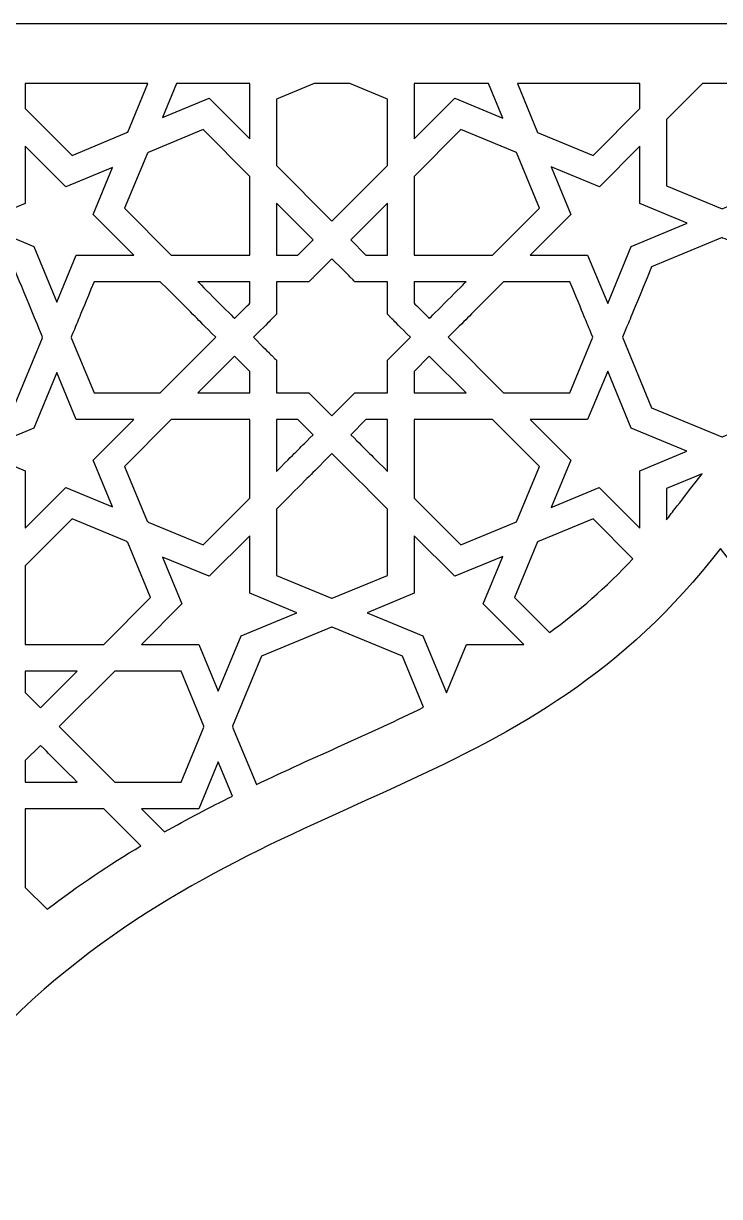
# Model space of a CAD drawing. Header units: millimetres. Extents: x -71 to 72, y -100 to 100.
# Drawn here: x -33.9 to 0.1, y 42.7 to 100.2 of the extents above; entities that cross this region are included whole.
import ezdxf

# ---------------------------------------------------------------- set-up
doc = ezdxf.new("R2010")
doc.units = ezdxf.units.MM
doc.header["$MEASUREMENT"] = 0
doc.layers.add('layer 1', color=7, linetype='Continuous')

msp = doc.modelspace()

# ---------------------------------------------------------------- linework, layer by layer
at = {"layer": 'layer 1', "color": 250}
for points, knots in [([(-71.2611, 100.1639), (-71.2611, 100.1639), (-71.2611, -99.8361), (-71.2611, -99.8361), (-71.2611, -99.8361), (-71.2611, -99.8361), (71.5959, -99.8361), (71.5959, -99.8361), (71.5959, -99.8361), (71.5959, -99.8361), (71.5959, 100.1639), (71.5959, 100.1639), (71.5959, 100.1639), (71.5959, 100.1639), (-71.2611, 100.1639), (-71.2611, 100.1639)], [0, 0, 0, 0, 0.2, 0.2, 0.2, 0.2, 0.4, 0.4, 0.4, 0.4, 0.6, 0.6, 0.6, 0.6, 1, 1, 1, 1]), ([(-33.8547, 97.2185), (-33.8547, 97.2185), (-27.8567, 97.2185), (-27.8567, 97.2185), (-27.8567, 97.2185), (-27.8567, 97.2185), (-28.8371, 94.85), (-28.8371, 94.85), (-28.8371, 94.85), (-28.8371, 94.85), (-28.8685, 94.8369), (-28.8685, 94.8369), (-28.8685, 94.8369), (-28.8685, 94.8369), (-28.8756, 94.82), (-28.8756, 94.82), (-28.8756, 94.82), (-28.8756, 94.82), (-31.562, 93.7066), (-31.562, 93.7066), (-31.562, 93.7066), (-31.562, 93.7066), (-33.8547, 96.0007), (-33.8547, 96.0007), (-33.8547, 96.0007), (-33.8547, 96.0007), (-33.8547, 97.2185), (-33.8547, 97.2185)], [0, 0, 0, 0, 0.125, 0.125, 0.125, 0.125, 0.25, 0.25, 0.25, 0.25, 0.375, 0.375, 0.375, 0.375, 0.5, 0.5, 0.5, 0.5, 0.625, 0.625, 0.625, 0.625, 0.75, 0.75, 0.75, 0.75, 1, 1, 1, 1]), ([(-26.4477, 97.2185), (-26.4477, 97.2185), (-22.8614, 97.2185), (-22.8614, 97.2185), (-22.8614, 97.2185), (-22.8614, 96.8802), (-22.8614, 94.8528), (-22.8614, 94.5145), (-22.8614, 94.5145), (-22.8614, 94.5145), (-24.849, 96.5031), (-24.849, 96.5031), (-24.849, 96.5031), (-24.849, 96.5031), (-27.1364, 95.5548), (-27.1364, 95.5548), (-27.1364, 95.5548), (-27.1364, 95.5548), (-26.4477, 97.2185), (-26.4477, 97.2185)], [0, 0, 0, 0, 0.1666667, 0.1666667, 0.1666667, 0.1666667, 0.3333333, 0.3333333, 0.3333333, 0.3333333, 0.5, 0.5, 0.5, 0.5, 0.6666667, 0.6666667, 0.6666667, 0.6666667, 1, 1, 1, 1]), ([(-21.5596, 96.4562), (-21.5596, 96.4562), (-19.721, 97.2185), (-19.721, 97.2185), (-19.721, 97.2185), (-19.721, 97.2185), (-17.9634, 97.2185), (-17.9634, 97.2185), (-17.9634, 97.2185), (-17.9634, 97.2185), (-16.1244, 96.4562), (-16.1244, 96.4562), (-16.1244, 96.4562), (-16.1244, 96.4562), (-16.1244, 93.2117), (-16.1244, 93.2117), (-16.1244, 93.2117), (-16.1244, 93.2117), (-18.8422, 90.491), (-18.8422, 90.491), (-18.8422, 90.491), (-18.8422, 90.491), (-21.5596, 93.2117), (-21.5596, 93.2117), (-21.5596, 93.2117), (-21.5596, 93.2117), (-21.5596, 96.4562), (-21.5596, 96.4562)], [0, 0, 0, 0, 0.125, 0.125, 0.125, 0.125, 0.25, 0.25, 0.25, 0.25, 0.375, 0.375, 0.375, 0.375, 0.5, 0.5, 0.5, 0.5, 0.625, 0.625, 0.625, 0.625, 0.75, 0.75, 0.75, 0.75, 1, 1, 1, 1]), ([(-14.8223, 97.2185), (-14.8223, 97.2185), (-11.1753, 97.2185), (-11.1753, 97.2185), (-11.1753, 97.2185), (-11.1753, 97.2185), (-10.4743, 95.5245), (-10.4743, 95.5245), (-10.4743, 95.5245), (-10.4743, 95.5245), (-12.8351, 96.5031), (-12.8351, 96.5031), (-12.8351, 96.5031), (-12.8351, 96.5031), (-14.8223, 94.5145), (-14.8223, 94.5145), (-14.8223, 94.5145), (-14.8223, 94.8623), (-14.8223, 96.9176), (-14.8223, 97.2185)], [0, 0, 0, 0, 0.1666667, 0.1666667, 0.1666667, 0.1666667, 0.3333333, 0.3333333, 0.3333333, 0.3333333, 0.5, 0.5, 0.5, 0.5, 0.6666667, 0.6666667, 0.6666667, 0.6666667, 1, 1, 1, 1]), ([(-3.7687, 97.2185), (-3.7687, 97.2185), (-3.7687, 96.0007), (-3.7687, 96.0007), (-3.7687, 96.0007), (-3.7687, 96.0007), (-6.0611, 93.7066), (-6.0611, 93.7066), (-6.0611, 93.7066), (-6.0611, 93.7066), (-8.7789, 94.8334), (-8.7789, 94.8334), (-8.7789, 94.8334), (-8.7789, 94.8334), (-9.7659, 97.2185), (-9.7659, 97.2185), (-9.7659, 97.2185), (-9.7659, 97.2185), (-3.7687, 97.2185), (-3.7687, 97.2185)], [0, 0, 0, 0, 0.1666667, 0.1666667, 0.1666667, 0.1666667, 0.3333333, 0.3333333, 0.3333333, 0.3333333, 0.5, 0.5, 0.5, 0.5, 0.6666667, 0.6666667, 0.6666667, 0.6666667, 1, 1, 1, 1]), ([(-2.4666, 95.461), (-2.4666, 95.461), (-0.7108, 97.2185), (-0.7108, 97.2185), (-0.7108, 97.2185), (-0.7108, 97.2185), (1.2129, 97.2185), (1.2129, 97.2185), (1.2129, 97.2185), (1.2129, 97.2185), (2.9686, 95.461), (2.9686, 95.461), (2.9686, 95.461), (2.9686, 95.461), (2.9686, 92.2161), (2.9686, 92.2161), (2.9686, 92.2161), (2.9267, 92.1985), (0.2928, 91.107), (0.2508, 91.0897), (0.2508, 91.0897), (0.2508, 91.0897), (-2.4666, 92.2161), (-2.4666, 92.2161), (-2.4666, 92.2161), (-2.4666, 92.2161), (-2.4666, 95.461), (-2.4666, 95.461)], [0, 0, 0, 0, 0.125, 0.125, 0.125, 0.125, 0.25, 0.25, 0.25, 0.25, 0.375, 0.375, 0.375, 0.375, 0.5, 0.5, 0.5, 0.5, 0.625, 0.625, 0.625, 0.625, 0.75, 0.75, 0.75, 0.75, 1, 1, 1, 1]), ([(-27.8409, 93.8527), (-27.8409, 93.8527), (-25.1537, 94.966), (-25.1537, 94.966), (-25.1537, 94.966), (-25.1537, 94.966), (-22.8614, 92.6719), (-22.8614, 92.6719), (-22.8614, 92.6719), (-22.8614, 92.6719), (-22.8614, 88.8252), (-22.8614, 88.8252), (-22.8614, 88.8252), (-22.8614, 88.8252), (-26.7053, 88.8252), (-26.7053, 88.8252), (-26.7053, 88.8252), (-26.7053, 88.8252), (-28.9976, 91.1193), (-28.9976, 91.1193), (-28.9976, 91.1193), (-28.9976, 91.1193), (-27.8786, 93.8227), (-27.8786, 93.8227), (-27.8786, 93.8227), (-27.8786, 93.8227), (-27.8479, 93.8357), (-27.8479, 93.8357), (-27.8479, 93.8357), (-27.8479, 93.8357), (-27.8409, 93.8527), (-27.8409, 93.8527)], [0, 0, 0, 0, 0.1111111, 0.1111111, 0.1111111, 0.1111111, 0.2222222, 0.2222222, 0.2222222, 0.2222222, 0.3333333, 0.3333333, 0.3333333, 0.3333333, 0.4444444, 0.4444444, 0.4444444, 0.4444444, 0.5555556, 0.5555556, 0.5555556, 0.5555556, 0.6666667, 0.6666667, 0.6666667, 0.6666667, 0.7777778, 0.7777778, 0.7777778, 0.7777778, 1, 1, 1, 1]), ([(-14.8223, 92.6719), (-14.8223, 92.6719), (-12.5299, 94.966), (-12.5299, 94.966), (-12.5299, 94.966), (-12.5299, 94.966), (-9.8125, 93.8396), (-9.8125, 93.8396), (-9.8125, 93.8396), (-9.8125, 93.8396), (-8.6868, 91.1193), (-8.6868, 91.1193), (-8.6868, 91.1193), (-8.6868, 91.1193), (-10.9791, 88.8252), (-10.9791, 88.8252), (-10.9791, 88.8252), (-10.9791, 88.8252), (-14.8223, 88.8252), (-14.8223, 88.8252), (-14.8223, 88.8252), (-14.8223, 88.8252), (-14.8223, 92.6719), (-14.8223, 92.6719)], [0, 0, 0, 0, 0.1428571, 0.1428571, 0.1428571, 0.1428571, 0.2857143, 0.2857143, 0.2857143, 0.2857143, 0.4285714, 0.4285714, 0.4285714, 0.4285714, 0.5714286, 0.5714286, 0.5714286, 0.5714286, 0.7142857, 0.7142857, 0.7142857, 0.7142857, 1, 1, 1, 1]), ([(-33.8547, 94.1582), (-33.8547, 94.1582), (-31.8671, 92.1696), (-31.8671, 92.1696), (-31.8671, 92.1696), (-31.8671, 92.1696), (-29.5797, 93.1178), (-29.5797, 93.1178), (-29.5797, 93.1178), (-29.5797, 93.1178), (-30.5329, 90.8131), (-30.5329, 90.8131), (-30.5329, 90.8131), (-30.5329, 90.8131), (-28.5464, 88.8252), (-28.5464, 88.8252), (-28.5464, 88.8252), (-28.5464, 88.8252), (-31.3559, 88.8252), (-31.3559, 88.8252), (-31.3559, 88.8252), (-31.3559, 88.8252), (-32.3063, 86.529), (-32.3063, 86.529), (-32.3063, 86.529), (-32.3063, 86.529), (-33.4317, 89.2479), (-33.4317, 89.2479), (-33.4317, 89.2479), (-33.4317, 89.2479), (-36.1731, 90.3845), (-36.1731, 90.3845), (-36.1731, 90.3845), (-36.1731, 90.3845), (-33.8547, 91.3455), (-33.8547, 91.3455), (-33.8547, 91.3455), (-33.8547, 91.3455), (-33.8547, 94.1582), (-33.8547, 94.1582)], [0, 0, 0, 0, 0.0909091, 0.0909091, 0.0909091, 0.0909091, 0.1818182, 0.1818182, 0.1818182, 0.1818182, 0.2727273, 0.2727273, 0.2727273, 0.2727273, 0.3636364, 0.3636364, 0.3636364, 0.3636364, 0.4545455, 0.4545455, 0.4545455, 0.4545455, 0.5454545, 0.5454545, 0.5454545, 0.5454545, 0.6363636, 0.6363636, 0.6363636, 0.6363636, 0.7272727, 0.7272727, 0.7272727, 0.7272727, 0.8181818, 0.8181818, 0.8181818, 0.8181818, 1, 1, 1, 1]), ([(-8.1171, 93.1482), (-8.1171, 93.1482), (-5.7552, 92.1696), (-5.7552, 92.1696), (-5.7552, 92.1696), (-5.7552, 92.1696), (-3.7687, 94.1582), (-3.7687, 94.1582), (-3.7687, 94.1582), (-3.7687, 94.1582), (-3.7687, 91.3455), (-3.7687, 91.3455), (-3.7687, 91.3455), (-3.7687, 91.3455), (-1.4503, 90.3845), (-1.4503, 90.3845), (-1.4503, 90.3845), (-1.4503, 90.3845), (-4.191, 89.2479), (-4.191, 89.2479), (-4.191, 89.2479), (-4.191, 89.2479), (-5.3467, 86.4553), (-5.3467, 86.4553), (-5.3467, 86.4553), (-5.3467, 86.4553), (-6.3278, 88.8252), (-6.3278, 88.8252), (-6.3278, 88.8252), (-6.3278, 88.8252), (-9.138, 88.8252), (-9.138, 88.8252), (-9.138, 88.8252), (-9.138, 88.8252), (-7.1508, 90.8131), (-7.1508, 90.8131), (-7.1508, 90.8131), (-7.1508, 90.8131), (-8.1171, 93.1482), (-8.1171, 93.1482)], [0, 0, 0, 0, 0.0909091, 0.0909091, 0.0909091, 0.0909091, 0.1818182, 0.1818182, 0.1818182, 0.1818182, 0.2727273, 0.2727273, 0.2727273, 0.2727273, 0.3636364, 0.3636364, 0.3636364, 0.3636364, 0.4545455, 0.4545455, 0.4545455, 0.4545455, 0.5454545, 0.5454545, 0.5454545, 0.5454545, 0.6363636, 0.6363636, 0.6363636, 0.6363636, 0.7272727, 0.7272727, 0.7272727, 0.7272727, 0.8181818, 0.8181818, 0.8181818, 0.8181818, 1, 1, 1, 1]), ([(-21.5596, 91.3691), (-21.5596, 91.3691), (-19.7626, 89.5703), (-19.7626, 89.5703), (-19.7626, 89.5703), (-19.7626, 89.5703), (-20.507, 88.8252), (-20.507, 88.8252), (-20.507, 88.8252), (-20.507, 88.8252), (-21.5596, 88.8252), (-21.5596, 88.8252), (-21.5596, 88.8252), (-21.5596, 88.8252), (-21.5596, 91.3691), (-21.5596, 91.3691)], [0, 0, 0, 0, 0.2, 0.2, 0.2, 0.2, 0.4, 0.4, 0.4, 0.4, 0.6, 0.6, 0.6, 0.6, 1, 1, 1, 1]), ([(-16.1244, 91.3691), (-16.1244, 91.3691), (-16.1244, 88.8252), (-16.1244, 88.8252), (-16.1244, 88.8252), (-16.1244, 88.8252), (-17.1771, 88.8252), (-17.1771, 88.8252), (-17.1771, 88.8252), (-17.1771, 88.8252), (-17.9218, 89.5703), (-17.9218, 89.5703), (-17.9218, 89.5703), (-17.9218, 89.5703), (-16.1244, 91.3691), (-16.1244, 91.3691)], [0, 0, 0, 0, 0.2, 0.2, 0.2, 0.2, 0.4, 0.4, 0.4, 0.4, 0.6, 0.6, 0.6, 0.6, 1, 1, 1, 1]), ([(-33.0112, 84.7771), (-33.0112, 84.7771), (-34.4279, 81.3527), (-34.4279, 81.3527), (-34.4279, 81.3527), (-34.4438, 81.346), (-37.8426, 79.9373), (-37.8585, 79.931), (-37.8585, 79.931), (-37.8585, 79.931), (-37.8739, 79.9373), (-37.8739, 79.9373), (-37.8739, 79.9373), (-37.8739, 79.9373), (-37.8893, 79.931), (-37.8893, 79.931), (-37.8893, 79.931), (-37.8893, 79.931), (-41.3202, 81.3527), (-41.3202, 81.3527), (-41.3202, 81.3527), (-41.3202, 81.3527), (-42.7471, 84.8014), (-42.7471, 84.8014), (-42.7471, 84.8014), (-42.2595, 85.9804), (-42.6015, 85.1539), (-41.3199, 88.2509), (-41.3199, 88.2509), (-41.3199, 88.2509), (-37.8739, 89.6793), (-37.8739, 89.6793), (-37.8739, 89.6793), (-37.8321, 89.6617), (-34.4696, 88.2682), (-34.4279, 88.2509), (-34.4279, 88.2509), (-33.5844, 86.2126), (-33.5269, 86.0729), (-33.0112, 84.8261), (-33.0112, 84.8261), (-33.0112, 84.8261), (-33.0214, 84.8014), (-33.0214, 84.8014), (-33.0214, 84.8014), (-33.0214, 84.8014), (-33.0112, 84.7771), (-33.0112, 84.7771)], [0, 0, 0, 0, 0.0769231, 0.0769231, 0.0769231, 0.0769231, 0.1538462, 0.1538462, 0.1538462, 0.1538462, 0.2307692, 0.2307692, 0.2307692, 0.2307692, 0.3076923, 0.3076923, 0.3076923, 0.3076923, 0.3846154, 0.3846154, 0.3846154, 0.3846154, 0.4615385, 0.4615385, 0.4615385, 0.4615385, 0.5384615, 0.5384615, 0.5384615, 0.5384615, 0.6153846, 0.6153846, 0.6153846, 0.6153846, 0.6923077, 0.6923077, 0.6923077, 0.6923077, 0.7692308, 0.7692308, 0.7692308, 0.7692308, 0.8461538, 0.8461538, 0.8461538, 0.8461538, 1, 1, 1, 1]), ([(5.1139, 84.7771), (5.1139, 84.7771), (3.6971, 81.3527), (3.6971, 81.3527), (3.6971, 81.3527), (3.6809, 81.346), (0.2822, 79.9373), (0.2664, 79.931), (0.2664, 79.931), (0.2664, 79.931), (0.2508, 79.9373), (0.2508, 79.9373), (0.2508, 79.9373), (0.2508, 79.9373), (0.2357, 79.931), (0.2357, 79.931), (0.2357, 79.931), (0.2357, 79.931), (-3.1954, 81.3527), (-3.1954, 81.3527), (-3.1954, 81.3527), (-3.1954, 81.3527), (-4.6224, 84.8014), (-4.6224, 84.8014), (-4.6224, 84.8014), (-4.1345, 85.9804), (-4.4767, 85.1539), (-3.1951, 88.2509), (-3.1951, 88.2509), (-3.1951, 88.2509), (0.2508, 89.6793), (0.2508, 89.6793), (0.2508, 89.6793), (0.2928, 89.6617), (3.6551, 88.2682), (3.6971, 88.2509), (3.6971, 88.2509), (4.5403, 86.2126), (4.5981, 86.0729), (5.1139, 84.8261), (5.1139, 84.8261), (5.1139, 84.8261), (5.1036, 84.8014), (5.1036, 84.8014), (5.1036, 84.8014), (5.1036, 84.8014), (5.1139, 84.7771), (5.1139, 84.7771)], [0, 0, 0, 0, 0.0769231, 0.0769231, 0.0769231, 0.0769231, 0.1538462, 0.1538462, 0.1538462, 0.1538462, 0.2307692, 0.2307692, 0.2307692, 0.2307692, 0.3076923, 0.3076923, 0.3076923, 0.3076923, 0.3846154, 0.3846154, 0.3846154, 0.3846154, 0.4615385, 0.4615385, 0.4615385, 0.4615385, 0.5384615, 0.5384615, 0.5384615, 0.5384615, 0.6153846, 0.6153846, 0.6153846, 0.6153846, 0.6923077, 0.6923077, 0.6923077, 0.6923077, 0.7692308, 0.7692308, 0.7692308, 0.7692308, 0.8461538, 0.8461538, 0.8461538, 0.8461538, 1, 1, 1, 1]), ([(-21.5596, 85.9286), (-21.5596, 86.8754), (-21.5596, 86.577), (-21.5596, 87.5221), (-21.5596, 87.5221), (-20.6191, 87.5221), (-20.9116, 87.5221), (-19.9676, 87.5221), (-19.9676, 87.5221), (-19.6839, 87.806), (-19.8646, 87.6251), (-18.8422, 88.6488), (-18.8422, 88.6488), (-17.8195, 87.6251), (-17.9998, 87.806), (-17.7161, 87.5221), (-17.7161, 87.5221), (-17.7161, 87.5221), (-16.1244, 87.5221), (-16.1244, 87.5221), (-16.1244, 87.5221), (-16.1244, 87.5221), (-16.1244, 85.9293), (-16.1244, 85.9293), (-16.1244, 85.9293), (-15.8623, 85.6665), (-16.081, 85.8855), (-14.9983, 84.8014), (-14.9983, 84.8014), (-14.9983, 84.8014), (-16.1244, 83.675), (-16.1244, 83.675), (-16.1244, 83.675), (-16.1244, 82.7285), (-16.1244, 83.0266), (-16.1244, 82.0822), (-16.1244, 82.0822), (-17.5299, 82.0822), (-17.1662, 82.0822), (-17.7165, 82.0822), (-17.7165, 82.0822), (-17.7165, 82.0822), (-18.8422, 80.9551), (-18.8422, 80.9551), (-18.8422, 80.9551), (-18.8422, 80.9551), (-19.9672, 82.0822), (-19.9672, 82.0822), (-19.9672, 82.0822), (-20.5182, 82.0822), (-20.1538, 82.0822), (-21.5596, 82.0822), (-21.5596, 82.0822), (-21.5596, 83.0227), (-21.5596, 82.7303), (-21.5596, 83.675), (-21.5596, 83.675), (-21.8433, 83.959), (-21.6627, 83.778), (-22.6854, 84.8014), (-22.6854, 84.8014), (-21.5907, 85.8972), (-21.8348, 85.6527), (-21.5596, 85.9286)], [0, 0, 0, 0, 0.0588235, 0.0588235, 0.0588235, 0.0588235, 0.1176471, 0.1176471, 0.1176471, 0.1176471, 0.1764706, 0.1764706, 0.1764706, 0.1764706, 0.2352941, 0.2352941, 0.2352941, 0.2352941, 0.2941176, 0.2941176, 0.2941176, 0.2941176, 0.3529412, 0.3529412, 0.3529412, 0.3529412, 0.4117647, 0.4117647, 0.4117647, 0.4117647, 0.4705882, 0.4705882, 0.4705882, 0.4705882, 0.5294118, 0.5294118, 0.5294118, 0.5294118, 0.5882353, 0.5882353, 0.5882353, 0.5882353, 0.6470588, 0.6470588, 0.6470588, 0.6470588, 0.7058824, 0.7058824, 0.7058824, 0.7058824, 0.7647059, 0.7647059, 0.7647059, 0.7647059, 0.8235294, 0.8235294, 0.8235294, 0.8235294, 0.8823529, 0.8823529, 0.8823529, 0.8823529, 1, 1, 1, 1]), ([(-31.6018, 84.8261), (-31.1196, 85.9921), (-31.3584, 85.4146), (-30.4863, 87.5221), (-30.4863, 87.5221), (-30.4863, 87.5221), (-27.2443, 87.5221), (-27.2443, 87.5221), (-27.2443, 87.5221), (-25.134, 85.4096), (-25.7242, 86.0002), (-24.5262, 84.8014), (-24.5262, 84.8014), (-24.5262, 84.8014), (-27.2443, 82.0815), (-27.2443, 82.0815), (-27.2443, 82.0815), (-27.2443, 82.0815), (-30.4863, 82.0815), (-30.4863, 82.0815), (-30.4863, 82.0815), (-30.4863, 82.0815), (-31.6018, 84.7771), (-31.6018, 84.7771), (-31.6018, 84.7771), (-31.6018, 84.7771), (-31.5916, 84.8014), (-31.5916, 84.8014), (-31.5916, 84.8014), (-31.5916, 84.8014), (-31.6018, 84.8261), (-31.6018, 84.8261)], [0, 0, 0, 0, 0.1111111, 0.1111111, 0.1111111, 0.1111111, 0.2222222, 0.2222222, 0.2222222, 0.2222222, 0.3333333, 0.3333333, 0.3333333, 0.3333333, 0.4444444, 0.4444444, 0.4444444, 0.4444444, 0.5555556, 0.5555556, 0.5555556, 0.5555556, 0.6666667, 0.6666667, 0.6666667, 0.6666667, 0.7777778, 0.7777778, 0.7777778, 0.7777778, 1, 1, 1, 1]), ([(-22.8614, 86.468), (-22.8984, 86.4309), (-23.5687, 85.7596), (-23.6058, 85.7225), (-23.6058, 85.7225), (-23.6424, 85.7592), (-25.3668, 87.485), (-25.4035, 87.5221), (-25.4035, 87.5221), (-25.4035, 87.5221), (-22.8614, 87.5221), (-22.8614, 87.5221), (-22.8614, 87.5221), (-22.8614, 87.5221), (-22.8614, 86.468), (-22.8614, 86.468)], [0, 0, 0, 0, 0.2, 0.2, 0.2, 0.2, 0.4, 0.4, 0.4, 0.4, 0.6, 0.6, 0.6, 0.6, 1, 1, 1, 1]), ([(-14.8223, 87.5221), (-14.8223, 87.5221), (-12.2809, 87.5221), (-12.2809, 87.5221), (-12.2809, 87.5221), (-12.3204, 87.4822), (-14.0381, 85.7631), (-14.0779, 85.7232), (-14.0779, 85.7232), (-14.1146, 85.7603), (-14.7856, 86.432), (-14.8223, 86.4687), (-14.8223, 86.4687), (-14.8223, 86.4687), (-14.8223, 87.5221), (-14.8223, 87.5221)], [0, 0, 0, 0, 0.2, 0.2, 0.2, 0.2, 0.4, 0.4, 0.4, 0.4, 0.6, 0.6, 0.6, 0.6, 1, 1, 1, 1]), ([(-7.1974, 87.5221), (-6.2921, 85.3338), (-6.5126, 85.8665), (-6.072, 84.8014), (-6.072, 84.8014), (-6.072, 84.8014), (-7.1974, 82.0822), (-7.1974, 82.0822), (-7.1974, 82.0822), (-7.1974, 82.0822), (-10.4397, 82.0822), (-10.4397, 82.0822), (-10.4397, 82.0822), (-10.4397, 82.0822), (-13.1575, 84.8014), (-13.1575, 84.8014), (-13.1575, 84.8014), (-11.8812, 86.0792), (-12.5677, 85.392), (-10.4397, 87.5221), (-10.4397, 87.5221), (-10.4397, 87.5221), (-7.1974, 87.5221), (-7.1974, 87.5221)], [0, 0, 0, 0, 0.1428571, 0.1428571, 0.1428571, 0.1428571, 0.2857143, 0.2857143, 0.2857143, 0.2857143, 0.4285714, 0.4285714, 0.4285714, 0.4285714, 0.5714286, 0.5714286, 0.5714286, 0.5714286, 0.7142857, 0.7142857, 0.7142857, 0.7142857, 1, 1, 1, 1]), ([(-25.4032, 82.0815), (-25.4032, 82.0815), (-23.6058, 83.8807), (-23.6058, 83.8807), (-23.6058, 83.8807), (-23.6058, 83.8807), (-22.8614, 83.1353), (-22.8614, 83.1353), (-22.8614, 83.1353), (-22.8614, 83.1353), (-22.8614, 82.0822), (-22.8614, 82.0822), (-22.8614, 82.0822), (-22.8614, 82.0822), (-25.4032, 82.0815), (-25.4032, 82.0815)], [0, 0, 0, 0, 0.2, 0.2, 0.2, 0.2, 0.4, 0.4, 0.4, 0.4, 0.6, 0.6, 0.6, 0.6, 1, 1, 1, 1]), ([(-14.8223, 83.1353), (-14.8223, 83.1353), (-14.0779, 83.8807), (-14.0779, 83.8807), (-14.0779, 83.8807), (-14.0779, 83.8807), (-14.0779, 83.88), (-14.0779, 83.88), (-14.0779, 83.88), (-14.0779, 83.88), (-14.0776, 83.8807), (-14.0776, 83.8807), (-14.0776, 83.8807), (-14.0776, 83.8807), (-12.2809, 82.0822), (-12.2809, 82.0822), (-12.2809, 82.0822), (-12.2809, 82.0822), (-14.8223, 82.0822), (-14.8223, 82.0822), (-14.8223, 82.0822), (-14.8223, 82.0822), (-14.8223, 83.1353), (-14.8223, 83.1353)], [0, 0, 0, 0, 0.1428571, 0.1428571, 0.1428571, 0.1428571, 0.2857143, 0.2857143, 0.2857143, 0.2857143, 0.4285714, 0.4285714, 0.4285714, 0.4285714, 0.5714286, 0.5714286, 0.5714286, 0.5714286, 0.7142857, 0.7142857, 0.7142857, 0.7142857, 1, 1, 1, 1]), ([(-31.3559, 80.7784), (-31.3559, 80.7784), (-28.5464, 80.7784), (-28.5464, 80.7784), (-28.5464, 80.7784), (-28.5464, 80.7784), (-30.5329, 78.7905), (-30.5329, 78.7905), (-30.5329, 78.7905), (-30.5329, 78.7905), (-29.5857, 76.5013), (-29.5857, 76.5013), (-29.5857, 76.5013), (-29.5857, 76.5013), (-31.8671, 77.4467), (-31.8671, 77.4467), (-31.8671, 77.4467), (-31.8671, 77.4467), (-33.8547, 75.4581), (-33.8547, 75.4581), (-33.8547, 75.4581), (-33.8547, 75.8127), (-33.8547, 77.9265), (-33.8547, 78.2708), (-33.8547, 78.2708), (-33.8547, 78.2708), (-36.1574, 79.2254), (-36.1574, 79.2254), (-36.1574, 79.2254), (-36.1574, 79.2254), (-33.4317, 80.3557), (-33.4317, 80.3557), (-33.4317, 80.3557), (-33.4317, 80.3557), (-32.3063, 83.0746), (-32.3063, 83.0746), (-32.3063, 83.0746), (-32.3063, 83.0746), (-31.3559, 80.7784), (-31.3559, 80.7784)], [0, 0, 0, 0, 0.0909091, 0.0909091, 0.0909091, 0.0909091, 0.1818182, 0.1818182, 0.1818182, 0.1818182, 0.2727273, 0.2727273, 0.2727273, 0.2727273, 0.3636364, 0.3636364, 0.3636364, 0.3636364, 0.4545455, 0.4545455, 0.4545455, 0.4545455, 0.5454545, 0.5454545, 0.5454545, 0.5454545, 0.6363636, 0.6363636, 0.6363636, 0.6363636, 0.7272727, 0.7272727, 0.7272727, 0.7272727, 0.8181818, 0.8181818, 0.8181818, 0.8181818, 1, 1, 1, 1]), ([(-9.138, 80.7791), (-8.8385, 80.7791), (-6.6262, 80.7791), (-6.3278, 80.7791), (-6.3278, 80.7791), (-6.3278, 80.7791), (-5.347, 83.148), (-5.347, 83.148), (-5.347, 83.148), (-5.347, 83.148), (-4.1913, 80.3557), (-4.1913, 80.3557), (-4.1913, 80.3557), (-4.1913, 80.3557), (-1.4654, 79.2254), (-1.4654, 79.2254), (-1.4654, 79.2254), (-1.4654, 79.2254), (-3.7687, 78.2708), (-3.7687, 78.2708), (-3.7687, 78.2708), (-3.7687, 77.9166), (-3.7687, 75.8035), (-3.7687, 75.4581), (-3.7687, 75.4581), (-3.7687, 75.4581), (-5.7559, 77.4467), (-5.7559, 77.4467), (-5.7559, 77.4467), (-5.7559, 77.4467), (-8.1107, 76.4709), (-8.1107, 76.4709), (-8.1107, 76.4709), (-8.1107, 76.4709), (-7.1504, 78.7898), (-7.1504, 78.7898), (-7.1504, 78.7898), (-7.1504, 78.7898), (-9.138, 80.7791), (-9.138, 80.7791)], [0, 0, 0, 0, 0.0909091, 0.0909091, 0.0909091, 0.0909091, 0.1818182, 0.1818182, 0.1818182, 0.1818182, 0.2727273, 0.2727273, 0.2727273, 0.2727273, 0.3636364, 0.3636364, 0.3636364, 0.3636364, 0.4545455, 0.4545455, 0.4545455, 0.4545455, 0.5454545, 0.5454545, 0.5454545, 0.5454545, 0.6363636, 0.6363636, 0.6363636, 0.6363636, 0.7272727, 0.7272727, 0.7272727, 0.7272727, 0.8181818, 0.8181818, 0.8181818, 0.8181818, 1, 1, 1, 1]), ([(-22.8614, 80.7791), (-22.8614, 80.7791), (-22.8614, 76.9324), (-22.8614, 76.9324), (-22.8614, 76.9324), (-22.8614, 76.9324), (-25.1537, 74.6379), (-25.1537, 74.6379), (-25.1537, 74.6379), (-25.1537, 74.6379), (-27.8345, 75.7488), (-27.8345, 75.7488), (-27.8345, 75.7488), (-27.8345, 75.7488), (-27.8479, 75.7809), (-27.8479, 75.7809), (-27.8479, 75.7809), (-27.8479, 75.7809), (-27.885, 75.7961), (-27.885, 75.7961), (-27.885, 75.7961), (-27.885, 75.7961), (-28.9976, 78.4842), (-28.9976, 78.4842), (-28.9976, 78.4842), (-28.9976, 78.4842), (-26.7053, 80.7784), (-26.7053, 80.7784), (-26.7053, 80.7784), (-26.7053, 80.7784), (-22.8614, 80.7791), (-22.8614, 80.7791)], [0, 0, 0, 0, 0.1111111, 0.1111111, 0.1111111, 0.1111111, 0.2222222, 0.2222222, 0.2222222, 0.2222222, 0.3333333, 0.3333333, 0.3333333, 0.3333333, 0.4444444, 0.4444444, 0.4444444, 0.4444444, 0.5555556, 0.5555556, 0.5555556, 0.5555556, 0.6666667, 0.6666667, 0.6666667, 0.6666667, 0.7777778, 0.7777778, 0.7777778, 0.7777778, 1, 1, 1, 1]), ([(-21.5596, 78.2348), (-21.5596, 78.2348), (-21.5596, 80.7791), (-21.5596, 80.7791), (-21.5596, 80.7791), (-21.5596, 80.7791), (-20.5073, 80.7791), (-20.5073, 80.7791), (-20.5073, 80.7791), (-20.5073, 80.7791), (-19.7626, 80.0333), (-19.7626, 80.0333), (-19.7626, 80.0333), (-20.6968, 79.0984), (-20.3115, 79.484), (-21.5596, 78.2348)], [0, 0, 0, 0, 0.2, 0.2, 0.2, 0.2, 0.4, 0.4, 0.4, 0.4, 0.6, 0.6, 0.6, 0.6, 1, 1, 1, 1]), ([(-17.9218, 80.0333), (-17.9218, 80.0333), (-17.1767, 80.7791), (-17.1767, 80.7791), (-17.1767, 80.7791), (-17.1767, 80.7791), (-16.1244, 80.7791), (-16.1244, 80.7791), (-16.1244, 80.7791), (-16.1244, 80.7791), (-16.1244, 78.2348), (-16.1244, 78.2348), (-16.1244, 78.2348), (-17.3902, 79.5017), (-16.9848, 79.0963), (-17.9218, 80.0333)], [0, 0, 0, 0, 0.2, 0.2, 0.2, 0.2, 0.4, 0.4, 0.4, 0.4, 0.6, 0.6, 0.6, 0.6, 1, 1, 1, 1]), ([(-14.8223, 80.7791), (-14.8223, 80.7791), (-10.9788, 80.7791), (-10.9788, 80.7791), (-10.9788, 80.7791), (-10.9788, 80.7791), (-8.6864, 78.4846), (-8.6864, 78.4846), (-8.6864, 78.4846), (-8.6864, 78.4846), (-9.8122, 75.7647), (-9.8122, 75.7647), (-9.8122, 75.7647), (-9.8122, 75.7647), (-12.5299, 74.6379), (-12.5299, 74.6379), (-12.5299, 74.6379), (-12.5299, 74.6379), (-14.8223, 76.9324), (-14.8223, 76.9324), (-14.8223, 76.9324), (-14.8223, 76.9324), (-14.8223, 80.7791), (-14.8223, 80.7791)], [0, 0, 0, 0, 0.1428571, 0.1428571, 0.1428571, 0.1428571, 0.2857143, 0.2857143, 0.2857143, 0.2857143, 0.4285714, 0.4285714, 0.4285714, 0.4285714, 0.5714286, 0.5714286, 0.5714286, 0.5714286, 0.7142857, 0.7142857, 0.7142857, 0.7142857, 1, 1, 1, 1]), ([(-18.8426, 79.1125), (-18.8426, 79.1125), (-18.8422, 79.1122), (-18.8422, 79.1122), (-18.8422, 79.1122), (-18.8422, 79.1122), (-18.8418, 79.1125), (-18.8418, 79.1125), (-18.8418, 79.1125), (-17.4554, 77.7251), (-18.106, 78.3759), (-16.1244, 76.3926), (-16.1244, 76.3926), (-16.1244, 76.3926), (-16.1244, 73.1474), (-16.1244, 73.1474), (-16.1244, 73.1474), (-16.1244, 73.1474), (-18.827, 72.0274), (-18.827, 72.0274), (-18.827, 72.0274), (-18.827, 72.0274), (-18.8422, 72.0337), (-18.8422, 72.0337), (-18.8422, 72.0337), (-18.8422, 72.0337), (-18.857, 72.0274), (-18.857, 72.0274), (-18.857, 72.0274), (-18.857, 72.0274), (-21.5596, 73.1474), (-21.5596, 73.1474), (-21.5596, 73.1474), (-21.5596, 73.1474), (-21.5596, 76.3926), (-21.5596, 76.3926), (-21.5596, 76.3926), (-19.5767, 78.3774), (-20.1898, 77.7635), (-18.8426, 79.1125)], [0, 0, 0, 0, 0.0909091, 0.0909091, 0.0909091, 0.0909091, 0.1818182, 0.1818182, 0.1818182, 0.1818182, 0.2727273, 0.2727273, 0.2727273, 0.2727273, 0.3636364, 0.3636364, 0.3636364, 0.3636364, 0.4545455, 0.4545455, 0.4545455, 0.4545455, 0.5454545, 0.5454545, 0.5454545, 0.5454545, 0.6363636, 0.6363636, 0.6363636, 0.6363636, 0.7272727, 0.7272727, 0.7272727, 0.7272727, 0.8181818, 0.8181818, 0.8181818, 0.8181818, 1, 1, 1, 1]), ([(-0.7278, 78.1209), (-2.4183, 75.9284), (-2.1689, 76.249), (-2.4666, 75.8744), (-2.4666, 75.8744), (-2.4666, 75.8744), (-2.4666, 77.4005), (-2.4666, 77.4005), (-2.4666, 77.4005), (-2.4666, 77.4005), (-0.7278, 78.1209), (-0.7278, 78.1209)], [0, 0, 0, 0, 0.25, 0.25, 0.25, 0.25, 0.5, 0.5, 0.5, 0.5, 1, 1, 1, 1]), ([(-28.8816, 74.7988), (-28.8816, 74.7988), (-28.8681, 74.7663), (-28.8681, 74.7663), (-28.8681, 74.7663), (-28.8681, 74.7663), (-28.8308, 74.7508), (-28.8308, 74.7508), (-28.8308, 74.7508), (-28.8308, 74.7508), (-27.7184, 72.0633), (-27.7184, 72.0633), (-27.7184, 72.0633), (-27.7184, 72.0633), (-30.0108, 69.7689), (-30.0108, 69.7689), (-30.0108, 69.7689), (-30.0108, 69.7689), (-33.8547, 69.7689), (-33.8547, 69.7689), (-33.8547, 69.7689), (-33.8547, 69.7689), (-33.8547, 73.6156), (-33.8547, 73.6156), (-33.8547, 73.6156), (-33.8547, 73.6156), (-31.562, 75.9097), (-31.562, 75.9097), (-31.562, 75.9097), (-31.562, 75.9097), (-28.8816, 74.7988), (-28.8816, 74.7988)], [0, 0, 0, 0, 0.1111111, 0.1111111, 0.1111111, 0.1111111, 0.2222222, 0.2222222, 0.2222222, 0.2222222, 0.3333333, 0.3333333, 0.3333333, 0.3333333, 0.4444444, 0.4444444, 0.4444444, 0.4444444, 0.5555556, 0.5555556, 0.5555556, 0.5555556, 0.6666667, 0.6666667, 0.6666667, 0.6666667, 0.7777778, 0.7777778, 0.7777778, 0.7777778, 1, 1, 1, 1]), ([(-6.0611, 75.9097), (-6.0611, 75.9097), (-4.1137, 73.9606), (-4.1137, 73.9606), (-4.1137, 73.9606), (-5.4278, 72.5555), (-6.7843, 71.3754), (-8.188, 70.3453), (-8.188, 70.3453), (-8.188, 70.3453), (-9.9046, 72.063), (-9.9046, 72.063), (-9.9046, 72.063), (-9.9046, 72.063), (-8.7789, 74.7833), (-8.7789, 74.7833), (-8.7789, 74.7833), (-8.7789, 74.7833), (-6.0611, 75.9097), (-6.0611, 75.9097)], [0, 0, 0, 0, 0.1666667, 0.1666667, 0.1666667, 0.1666667, 0.3333333, 0.3333333, 0.3333333, 0.3333333, 0.5, 0.5, 0.5, 0.5, 0.6666667, 0.6666667, 0.6666667, 0.6666667, 1, 1, 1, 1]), ([(-20.5581, 71.3222), (-20.5581, 71.3222), (-23.2844, 70.1919), (-23.2844, 70.1919), (-23.2844, 70.1919), (-23.2844, 70.1919), (-24.4097, 67.473), (-24.4097, 67.473), (-24.4097, 67.473), (-24.4097, 67.473), (-25.3601, 69.7689), (-25.3601, 69.7689), (-25.3601, 69.7689), (-25.7118, 69.7689), (-27.8183, 69.7689), (-28.17, 69.7689), (-28.17, 69.7689), (-28.17, 69.7689), (-26.1828, 71.7578), (-26.1828, 71.7578), (-26.1828, 71.7578), (-26.1828, 71.7578), (-27.1304, 74.0463), (-27.1304, 74.0463), (-27.1304, 74.0463), (-27.1304, 74.0463), (-24.8482, 73.1012), (-24.8482, 73.1012), (-24.8482, 73.1012), (-24.8482, 73.1012), (-22.8614, 75.0895), (-22.8614, 75.0895), (-22.8614, 75.0895), (-22.8614, 75.0895), (-22.8614, 72.2768), (-22.8614, 72.2768), (-22.8614, 72.2768), (-22.8614, 72.2768), (-20.5581, 71.3222), (-20.5581, 71.3222)], [0, 0, 0, 0, 0.0909091, 0.0909091, 0.0909091, 0.0909091, 0.1818182, 0.1818182, 0.1818182, 0.1818182, 0.2727273, 0.2727273, 0.2727273, 0.2727273, 0.3636364, 0.3636364, 0.3636364, 0.3636364, 0.4545455, 0.4545455, 0.4545455, 0.4545455, 0.5454545, 0.5454545, 0.5454545, 0.5454545, 0.6363636, 0.6363636, 0.6363636, 0.6363636, 0.7272727, 0.7272727, 0.7272727, 0.7272727, 0.8181818, 0.8181818, 0.8181818, 0.8181818, 1, 1, 1, 1]), ([(-14.8223, 75.0895), (-14.8223, 75.0895), (-12.8351, 73.1012), (-12.8351, 73.1012), (-12.8351, 73.1012), (-12.8351, 73.1012), (-10.4803, 74.077), (-10.4803, 74.077), (-10.4803, 74.077), (-10.4803, 74.077), (-11.4402, 71.7568), (-11.4402, 71.7568), (-11.4402, 71.7568), (-11.4402, 71.7568), (-9.453, 69.7689), (-9.453, 69.7689), (-9.453, 69.7689), (-9.7525, 69.7689), (-11.9652, 69.7689), (-12.2632, 69.7689), (-12.2632, 69.7689), (-12.2632, 69.7689), (-13.244, 67.3989), (-13.244, 67.3989), (-13.244, 67.3989), (-13.244, 67.3989), (-14.4, 70.1919), (-14.4, 70.1919), (-14.4, 70.1919), (-14.4, 70.1919), (-17.1256, 71.3222), (-17.1256, 71.3222), (-17.1256, 71.3222), (-17.1256, 71.3222), (-14.8223, 72.2768), (-14.8223, 72.2768), (-14.8223, 72.2768), (-14.8223, 72.2768), (-14.8223, 75.0895), (-14.8223, 75.0895)], [0, 0, 0, 0, 0.0909091, 0.0909091, 0.0909091, 0.0909091, 0.1818182, 0.1818182, 0.1818182, 0.1818182, 0.2727273, 0.2727273, 0.2727273, 0.2727273, 0.3636364, 0.3636364, 0.3636364, 0.3636364, 0.4545455, 0.4545455, 0.4545455, 0.4545455, 0.5454545, 0.5454545, 0.5454545, 0.5454545, 0.6363636, 0.6363636, 0.6363636, 0.6363636, 0.7272727, 0.7272727, 0.7272727, 0.7272727, 0.8181818, 0.8181818, 0.8181818, 0.8181818, 1, 1, 1, 1]), ([(-42.8511, -74.1306), (-42.8511, -74.1306), (-42.8511, 30.3654), (-42.8511, 30.3654), (-42.8511, 30.3654), (-42.8511, 39.0938), (-39.2688, 47.4384), (-32.9339, 52.887), (-32.9339, 52.887), (-21.0442, 63.1127), (-9.2851, 62.1969), (0.1676, 74.4583), (0.1676, 74.4583), (9.6199, 62.1969), (21.3794, 63.1127), (33.2687, 52.887), (33.2687, 52.887), (39.6036, 47.4384), (43.186, 39.0938), (43.186, 30.3654), (43.186, 30.3654), (43.186, 30.3654), (43.186, -74.1306), (43.186, -74.1306), (43.186, -74.1306), (43.186, -74.1306), (-42.8511, -74.1306), (-42.8511, -74.1306)], [0, 0, 0, 0, 0.125, 0.125, 0.125, 0.125, 0.25, 0.25, 0.25, 0.25, 0.375, 0.375, 0.375, 0.375, 0.5, 0.5, 0.5, 0.5, 0.625, 0.625, 0.625, 0.625, 0.75, 0.75, 0.75, 0.75, 1, 1, 1, 1]), ([(-23.7049, 65.7705), (-23.7049, 65.7705), (-22.2881, 69.1953), (-22.2881, 69.1953), (-22.2881, 69.1953), (-22.2881, 69.1953), (-18.8574, 70.617), (-18.8574, 70.617), (-18.8574, 70.617), (-18.8574, 70.617), (-18.8422, 70.6106), (-18.8422, 70.6106), (-18.8422, 70.6106), (-18.8422, 70.6106), (-18.8267, 70.617), (-18.8267, 70.617), (-18.8267, 70.617), (-18.8267, 70.617), (-15.3959, 69.1953), (-15.3959, 69.1953), (-15.3959, 69.1953), (-15.3959, 69.1953), (-14.3612, 66.6941), (-14.3612, 66.6941), (-14.3612, 66.6941), (-16.9633, 65.4131), (-19.6853, 64.2691), (-22.5411, 62.9084), (-22.5411, 62.9084), (-22.5411, 62.9084), (-23.7049, 65.7211), (-23.7049, 65.7211), (-23.7049, 65.7211), (-23.7049, 65.7211), (-23.6947, 65.7458), (-23.6947, 65.7458), (-23.6947, 65.7458), (-23.6947, 65.7458), (-23.7049, 65.7705), (-23.7049, 65.7705)], [0, 0, 0, 0, 0.0909091, 0.0909091, 0.0909091, 0.0909091, 0.1818182, 0.1818182, 0.1818182, 0.1818182, 0.2727273, 0.2727273, 0.2727273, 0.2727273, 0.3636364, 0.3636364, 0.3636364, 0.3636364, 0.4545455, 0.4545455, 0.4545455, 0.4545455, 0.5454545, 0.5454545, 0.5454545, 0.5454545, 0.6363636, 0.6363636, 0.6363636, 0.6363636, 0.7272727, 0.7272727, 0.7272727, 0.7272727, 0.8181818, 0.8181818, 0.8181818, 0.8181818, 1, 1, 1, 1]), ([(-31.3129, 68.4654), (-31.3129, 68.4654), (-33.1099, 66.6669), (-33.1099, 66.6669), (-33.1099, 66.6669), (-33.1099, 66.6669), (-33.8547, 67.4123), (-33.8547, 67.4123), (-33.8547, 67.4123), (-33.8547, 67.4123), (-33.8547, 68.4654), (-33.8547, 68.4654), (-33.8547, 68.4654), (-33.8547, 68.4654), (-31.3129, 68.4654), (-31.3129, 68.4654)], [0, 0, 0, 0, 0.2, 0.2, 0.2, 0.2, 0.4, 0.4, 0.4, 0.4, 0.6, 0.6, 0.6, 0.6, 1, 1, 1, 1]), ([(-29.4717, 63.0259), (-31.3856, 64.9418), (-30.7728, 64.3283), (-32.1895, 65.7458), (-32.1895, 65.7458), (-32.1895, 65.7458), (-29.4717, 68.4654), (-29.4717, 68.4654), (-29.4717, 68.4654), (-29.4717, 68.4654), (-26.2297, 68.4654), (-26.2297, 68.4654), (-26.2297, 68.4654), (-26.2297, 68.4654), (-25.1142, 65.7705), (-25.1142, 65.7705), (-25.1142, 65.7705), (-25.1142, 65.7705), (-25.1245, 65.7458), (-25.1245, 65.7458), (-25.1245, 65.7458), (-25.1245, 65.7458), (-25.1142, 65.7211), (-25.1142, 65.7211), (-25.1142, 65.7211), (-25.1142, 65.7211), (-26.2297, 63.0259), (-26.2297, 63.0259), (-26.2297, 63.0259), (-26.2297, 63.0259), (-29.4717, 63.0259), (-29.4717, 63.0259)], [0, 0, 0, 0, 0.1111111, 0.1111111, 0.1111111, 0.1111111, 0.2222222, 0.2222222, 0.2222222, 0.2222222, 0.3333333, 0.3333333, 0.3333333, 0.3333333, 0.4444444, 0.4444444, 0.4444444, 0.4444444, 0.5555556, 0.5555556, 0.5555556, 0.5555556, 0.6666667, 0.6666667, 0.6666667, 0.6666667, 0.7777778, 0.7777778, 0.7777778, 0.7777778, 1, 1, 1, 1]), ([(-33.1099, 64.8247), (-32.1906, 63.9039), (-32.5907, 64.3043), (-31.3125, 63.0259), (-31.3125, 63.0259), (-31.3125, 63.0259), (-33.8547, 63.0259), (-33.8547, 63.0259), (-33.8547, 63.0259), (-33.8547, 63.0259), (-33.8547, 64.08), (-33.8547, 64.08), (-33.8547, 64.08), (-33.8547, 64.08), (-33.1099, 64.8247), (-33.1099, 64.8247)], [0, 0, 0, 0, 0.2, 0.2, 0.2, 0.2, 0.4, 0.4, 0.4, 0.4, 0.6, 0.6, 0.6, 0.6, 1, 1, 1, 1]), ([(-25.3601, 61.7227), (-25.3601, 61.7227), (-24.4097, 64.0186), (-24.4097, 64.0186), (-24.4097, 64.0186), (-24.4097, 64.0186), (-23.7148, 62.3401), (-23.7148, 62.3401), (-23.7148, 62.3401), (-24.814, 61.7972), (-25.9207, 61.2175), (-27.0348, 60.5868), (-27.0348, 60.5868), (-27.0348, 60.5868), (-28.1696, 61.7227), (-28.1696, 61.7227), (-28.1696, 61.7227), (-28.1696, 61.7227), (-25.3601, 61.7227), (-25.3601, 61.7227)], [0, 0, 0, 0, 0.1666667, 0.1666667, 0.1666667, 0.1666667, 0.3333333, 0.3333333, 0.3333333, 0.3333333, 0.5, 0.5, 0.5, 0.5, 0.6666667, 0.6666667, 0.6666667, 0.6666667, 1, 1, 1, 1]), ([(-33.8547, 57.876), (-33.8547, 57.876), (-33.8547, 61.7227), (-33.8547, 61.7227), (-33.8547, 61.7227), (-33.8547, 61.7227), (-30.0108, 61.7227), (-30.0108, 61.7227), (-30.0108, 61.7227), (-30.0108, 61.7227), (-28.1979, 59.9084), (-28.1979, 59.9084), (-28.1979, 59.9084), (-29.7127, 59.0007), (-31.2406, 57.9847), (-32.7826, 56.8029), (-32.7826, 56.8029), (-32.7826, 56.8029), (-33.8547, 57.876), (-33.8547, 57.876)], [0, 0, 0, 0, 0.1666667, 0.1666667, 0.1666667, 0.1666667, 0.3333333, 0.3333333, 0.3333333, 0.3333333, 0.5, 0.5, 0.5, 0.5, 0.6666667, 0.6666667, 0.6666667, 0.6666667, 1, 1, 1, 1])]:
    msp.add_open_spline(points, degree=3, knots=knots, dxfattribs=at)

doc.saveas('drawing.dxf')
